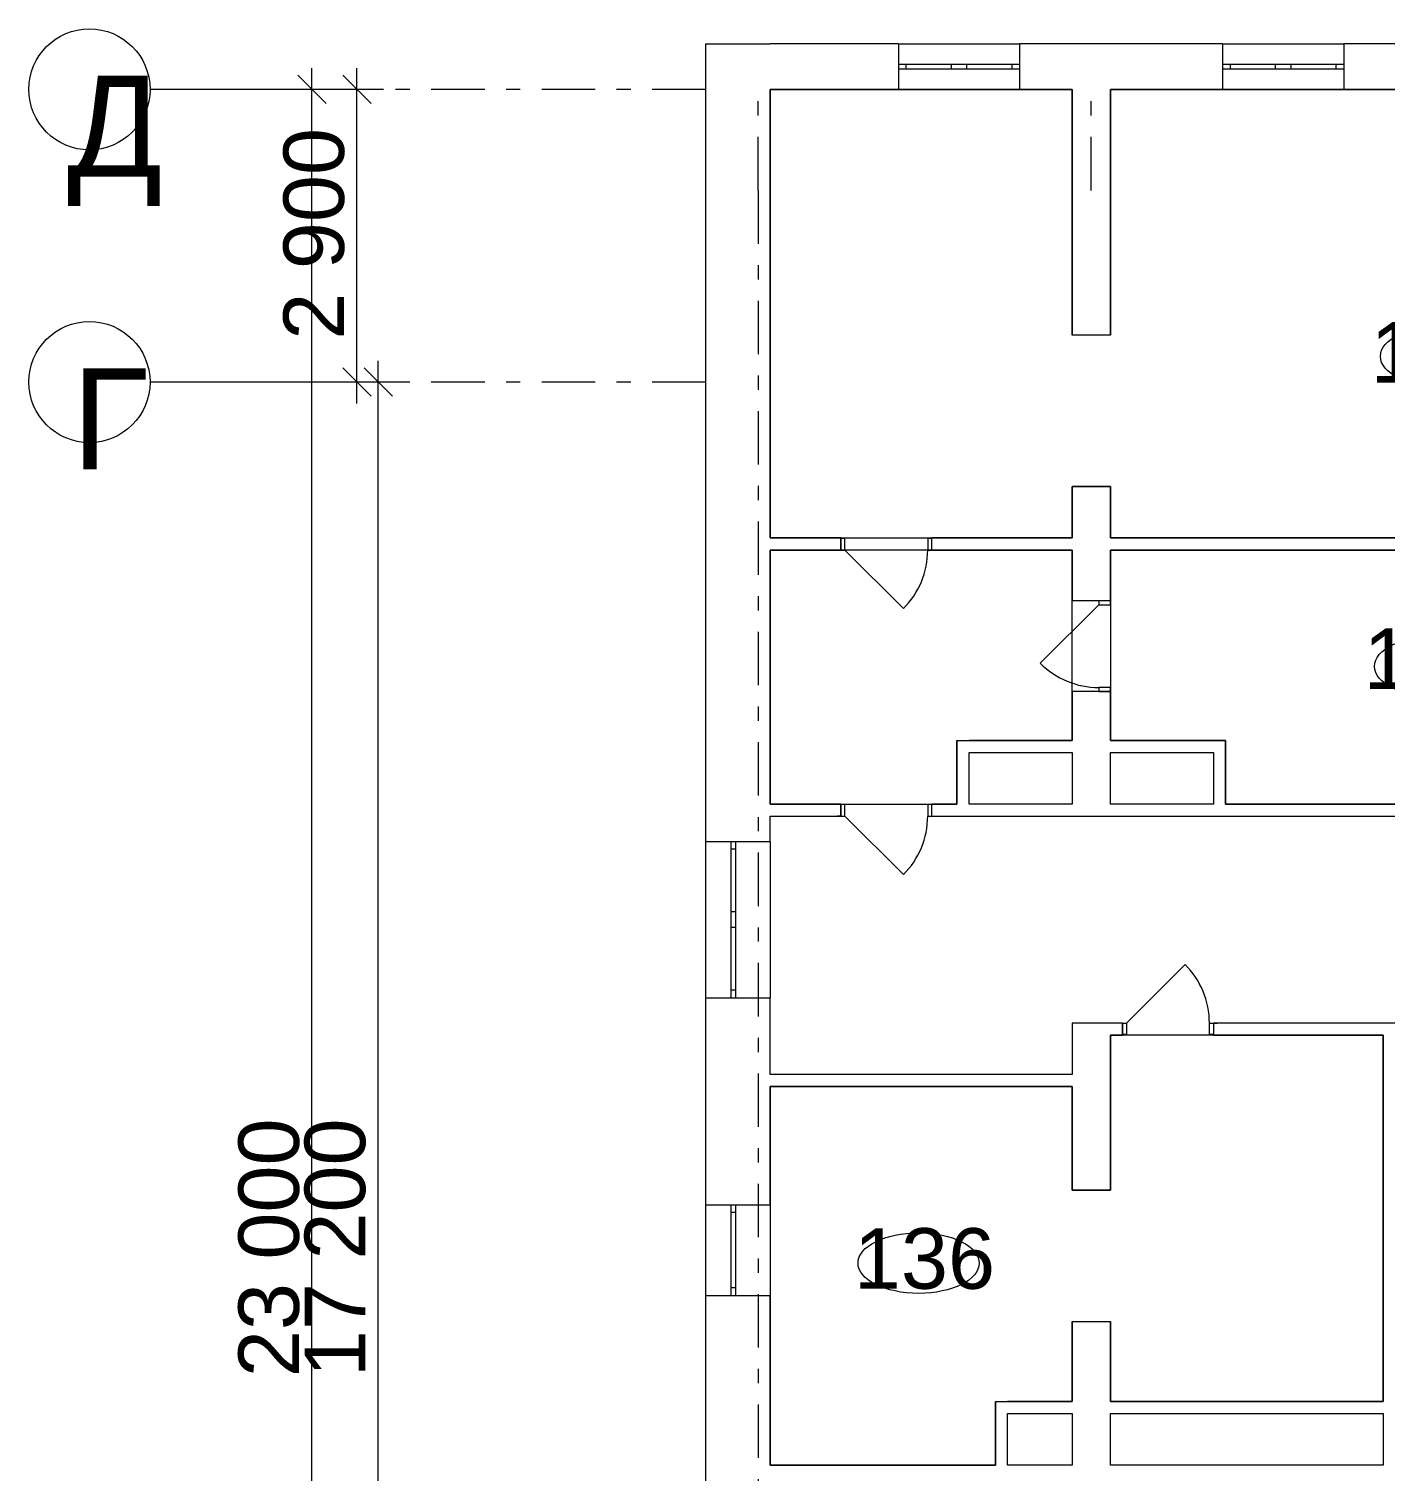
# Model space of a CAD drawing. Header units: millimetres. Extents: x 69565 to 169164, y 19942 to 91237.
# Drawn here: x 69565 to 82997, y 35134 to 49424 of the extents above; entities that cross this region are included whole.
import ezdxf

# ---------------------------------------------------------------- set-up
doc = ezdxf.new("R2010")
doc.units = ezdxf.units.MM
doc.header["$MEASUREMENT"] = 0
doc.linetypes.add('Штрих-Штриховая', pattern=[1093.611073, 529.166651, -211.666656, 141.111112, -211.666656])
doc.layers.add('Новый_Новый_0', color=7, linetype='Continuous')
for name, color, linetype, lineweight in [('Новый_Новый_0_Ном._пера__255_Ном._пера__255', 255, 'Continuous', 18), ('Новый_Новый_0_Ном._пера__7', 7, 'Continuous', 18), ('Новый_Новый_0_Ном._пера__7_Ном._пера__7', 7, 'Continuous', 18)]:
    doc.layers.add(name, color=color, linetype=linetype, lineweight=lineweight)
doc.styles.add('СГЕНЕРИР_СТИЛЬ_1', font='Arial.ttf')
doc.dimstyles.new('СГЕНЕРИР_СТИЛЬ__2', dxfattribs={"dimtxt": 600, "dimasz": 267.501, "dimexe": 0.18, "dimexo": 0.0625, "dimgap": 0, "dimtad": 1, "dimdec": 0, "dimzin": 0, "dimdsep": 46, "dimtxsty": 'СГЕНЕРИР_СТИЛЬ_1', "dimblk": 'ARROWHEAD_6', "dimblk1": 'ARROWHEAD_6', "dimblk2": 'ARROWHEAD_6', "dimcen": 0.09, "dimclrd": 7, "dimclre": 7, "dimclrt": 7, "dimazin": 0, "dimtfac": 1, "dimtdec": 4, "dimtmove": 0, "dimatfit": 3, "dimfxl": 1, "dimtolj": 1, "dimtzin": 0, "dimarcsym": 0})

# ---------------------------------------------------------------- blocks, each defined once
blk = doc.blocks.new('*D24')
at = {"layer": 'Новый_Новый_0_Ном._пера__7', "color": 7, "linetype": 'Continuous', "lineweight": 18}
for p, q in [((73165, 45783), (72884, 46065)), ((73024, 45924), (73024, 46135)), ((73288, 45924), (70765, 45924)), ((73024, 28724), (73024, 45924)), ((73288, 28724), (70765, 28724)), ((72884, 28865), (73165, 28583)), ((73024, 28513), (73024, 28724))]:
    blk.add_line(p, q, dxfattribs=at)
at = {"layer": 'Новый_Новый_0_Ном._пера__7', "color": 7, "lineweight": 18, "insert": (72904, 36065), "char_height": 600, "attachment_point": 7, "rotation": 90, "style": 'СГЕНЕРИР_СТИЛЬ_1'}
blk.add_mtext('\\A1;{\\pql;\\fArial|b0|i0|c0|p0;\\W1.000000;17\xa0200}', dxfattribs=at)
blk = doc.blocks.new('ARROWHEAD_6')
at = {"color": 0, "linetype": 'Continuous', "lineweight": 0}
for p, q in [((0, 0), (-1, 0)), ((-0.5, -0.5), (0.5, 0.5))]:
    blk.add_line(p, q, dxfattribs=at)
blk = doc.blocks.new('*D25')
at = {"layer": 'Новый_Новый_0_Ном._пера__7', "color": 7, "linetype": 'Continuous', "lineweight": 18}
for p, q in [((72814, 48824), (72814, 49035)), ((72955, 48683), (72674, 48965)), ((73078, 48824), (70765, 48824)), ((72814, 45924), (72814, 48824)), ((72674, 46065), (72955, 45783)), ((73078, 45924), (70765, 45924)), ((72814, 45713), (72814, 45924))]:
    blk.add_line(p, q, dxfattribs=at)
at = {"layer": 'Новый_Новый_0_Ном._пера__7', "color": 7, "lineweight": 18, "insert": (72694, 46344), "char_height": 600, "attachment_point": 7, "rotation": 90, "style": 'СГЕНЕРИР_СТИЛЬ_1'}
blk.add_mtext('\\A1;{\\pql;\\fArial|b0|i0|c0|p0;\\W1.000000;2\xa0900}', dxfattribs=at)
blk = doc.blocks.new('*D26')
at = {"layer": 'Новый_Новый_0_Ном._пера__7', "color": 7, "linetype": 'Continuous', "lineweight": 18}
for p, q in [((72368, 48824), (72368, 49035)), ((72508, 48683), (72227, 48965)), ((72632, 48824), (70765, 48824)), ((72368, 25824), (72368, 48824)), ((72227, 25965), (72508, 25683)), ((72632, 25824), (70765, 25824)), ((72368, 25613), (72368, 25824))]:
    blk.add_line(p, q, dxfattribs=at)
at = {"layer": 'Новый_Новый_0_Ном._пера__7', "color": 7, "lineweight": 18, "insert": (72248, 36065), "char_height": 600, "attachment_point": 7, "rotation": 90, "style": 'СГЕНЕРИР_СТИЛЬ_1'}
blk.add_mtext('\\A1;{\\pql;\\fArial|b0|i0|c0|p0;\\W1.000000;23\xa0000}', dxfattribs=at)

msp = doc.modelspace()

# ---------------------------------------------------------------- linework, layer by layer
at = {"layer": 'Новый_Новый_0_Ном._пера__255_Ном._пера__255', "color": 255, "linetype": 'Continuous', "lineweight": 18, "flags": 128}
for points in [[(86196.3, 44379.5), (86196.3, 44889.5), (86576.3, 44889.5), (86576.3, 44379.5), (90396.3, 44379.5), (90396.3, 48823.8), (86576.3, 48823.8), (86576.3, 46389.5), (86196.3, 46389.5), (86196.3, 48823.8), (80276.3, 48823.8), (80276.3, 46389.5), (79896.3, 46389.5), (79896.3, 48823.8), (76906.3, 48823.8), (76906.3, 44379.5), (79896.3, 44379.5), (79896.3, 44889.5), (80276.3, 44889.5), (80276.3, 44379.5)], [(76906.3, 44259.5), (76906.3, 41743.8), (78756.3, 41743.8), (78756.3, 42373.8), (79896.3, 42373.8), (79896.3, 44259.5)], [(80276.3, 44259.5), (80276.3, 42373.8), (81416.3, 42373.8), (81416.3, 41743.8), (85246.3, 41743.8), (85246.3, 42373.8), (86196.3, 42373.8), (86196.3, 44259.5)], [(82977, 35823.8), (82977, 39453.8), (80276.3, 39453.8), (80276.3, 37917.3), (79896.3, 37917.3), (79896.3, 38943.8), (76906.3, 38943.8), (76906.3, 35193.8), (79136.3, 35193.8), (79136.3, 35823.8), (79896.3, 35823.8), (79896.3, 36617.3), (80276.3, 36617.3), (80276.3, 35823.8)]]:
    msp.add_lwpolyline(points, close=True, dxfattribs=at)
at = {"layer": 'Новый_Новый_0_Ном._пера__7_Ном._пера__7', "color": 7, "linetype": 'Continuous', "lineweight": 18}
for p, q in [((78176.3, 49273.8), (78176.3, 49073.8)), ((78176.3, 49273.8), (79376.3, 49273.8)), ((78176.3, 49273.8), (78176.3, 49073.8)), ((79376.3, 49273.8), (79376.3, 49073.8)), ((79376.3, 49273.8), (79376.3, 49073.8)), ((81386.3, 49273.8), (81386.3, 49073.8)), ((81386.3, 49273.8), (82586.3, 49273.8)), ((81386.3, 49273.8), (81386.3, 49073.8)), ((82586.3, 49273.8), (82586.3, 49073.8)), ((82586.3, 49273.8), (82586.3, 49073.8)), ((78176.3, 49073.8), (78176.3, 49023.8)), ((78176.3, 49073.8), (78251.3, 49073.8)), ((78176.3, 49073.8), (78176.3, 49023.8)), ((78176.3, 49073.8), (78176.3, 49023.8)), ((78176.3, 49023.8), (78176.3, 48823.8)), ((78251.3, 49023.8), (78176.3, 49023.8)), ((78176.3, 49023.8), (78176.3, 48823.8)), ((78251.3, 49073.8), (78251.3, 49023.8)), ((78251.3, 49073.8), (78701.3, 49073.8)), ((78701.3, 49023.8), (78251.3, 49023.8)), ((78701.3, 49023.8), (78701.3, 49073.8)), ((78701.3, 49073.8), (78776.3, 49073.8)), ((78776.3, 49023.8), (78701.3, 49023.8)), ((78776.3, 49073.8), (78851.3, 49073.8)), ((78851.3, 49023.8), (78776.3, 49023.8)), ((78851.3, 49073.8), (78851.3, 49023.8)), ((78851.3, 49073.8), (79301.3, 49073.8)), ((79301.3, 49023.8), (78851.3, 49023.8)), ((79301.3, 49023.8), (79301.3, 49073.8)), ((79301.3, 49073.8), (79376.3, 49073.8)), ((79376.3, 49023.8), (79301.3, 49023.8)), ((79376.3, 49073.8), (79376.3, 49023.8)), ((79376.3, 49073.8), (79376.3, 49023.8)), ((79376.3, 49073.8), (79376.3, 49023.8)), ((79376.3, 49023.8), (79376.3, 48823.8)), ((79376.3, 49023.8), (79376.3, 48823.8)), ((81386.3, 49073.8), (81386.3, 49023.8)), ((81386.3, 49073.8), (81461.3, 49073.8)), ((81386.3, 49073.8), (81386.3, 49023.8)), ((81386.3, 49073.8), (81386.3, 49023.8)), ((81386.3, 49023.8), (81386.3, 48823.8)), ((81461.3, 49023.8), (81386.3, 49023.8)), ((81386.3, 49023.8), (81386.3, 48823.8)), ((81461.3, 49073.8), (81461.3, 49023.8)), ((81461.3, 49073.8), (81911.3, 49073.8)), ((81911.3, 49023.8), (81461.3, 49023.8)), ((81911.3, 49023.8), (81911.3, 49073.8)), ((81911.3, 49073.8), (81986.3, 49073.8)), ((81986.3, 49023.8), (81911.3, 49023.8)), ((81986.3, 49073.8), (82061.3, 49073.8)), ((82061.3, 49023.8), (81986.3, 49023.8)), ((82061.3, 49073.8), (82061.3, 49023.8)), ((82061.3, 49073.8), (82511.3, 49073.8)), ((82511.3, 49023.8), (82061.3, 49023.8)), ((82511.3, 49023.8), (82511.3, 49073.8)), ((82511.3, 49073.8), (82586.3, 49073.8)), ((82586.3, 49023.8), (82511.3, 49023.8)), ((82586.3, 49073.8), (82586.3, 49023.8)), ((82586.3, 49073.8), (82586.3, 49023.8)), ((82586.3, 49073.8), (82586.3, 49023.8)), ((82586.3, 49023.8), (82586.3, 48823.8)), ((82586.3, 49023.8), (82586.3, 48823.8)), ((78176.3, 48823.8), (79376.3, 48823.8)), ((81386.3, 48823.8), (82586.3, 48823.8)), ((80276.3, 46389.5), (79896.3, 46389.5)), ((80276.3, 46389.5), (79896.3, 46389.5)), ((80276.3, 44889.5), (79896.3, 44889.5)), ((80276.3, 44889.5), (79896.3, 44889.5)), ((77606.3, 44379.5), (77569.3, 44379.5)), ((77606.3, 44379.5), (77569.3, 44379.5)), ((77606.3, 44379.5), (77569.3, 44379.5)), ((77606.3, 44374.5), (77606.3, 44379.5)), ((77606.3, 44374.5), (77606.3, 44379.5)), ((77606.3, 44374.5), (77606.3, 44379.5)), ((77606.3, 44259.5), (77606.3, 44374.5)), ((77646.3, 44374.5), (77606.3, 44374.5)), ((77606.3, 44374.5), (77606.3, 44259.5)), ((77606.3, 44259.5), (77606.3, 44374.5)), ((77606.3, 44259.5), (77606.3, 44374.5)), ((77646.3, 44259.5), (77646.3, 44374.5)), ((78506.3, 44374.5), (78466.3, 44374.5)), ((78466.3, 44374.5), (78466.3, 44259.5)), ((78506.3, 44379.5), (78543.3, 44379.5)), ((78506.3, 44374.5), (78506.3, 44379.5)), ((78506.3, 44374.5), (78506.3, 44379.5)), ((78506.3, 44374.5), (78506.3, 44379.5)), ((78506.3, 44379.5), (78543.3, 44379.5)), ((78506.3, 44379.5), (78543.3, 44379.5)), ((78506.3, 44259.5), (78506.3, 44374.5)), ((78506.3, 44259.5), (78506.3, 44374.5)), ((78506.3, 44259.5), (78506.3, 44374.5)), ((78506.3, 44259.5), (78506.3, 44374.5)), ((77606.3, 44259.5), (77569.3, 44259.5)), ((77606.3, 44259.5), (77569.3, 44259.5)), ((77606.3, 44259.5), (77569.3, 44259.5)), ((77606.3, 44259.5), (77646.3, 44259.5)), ((77646.3, 44259.5), (78226.1, 43679.7)), ((78466.3, 44259.5), (78506.3, 44259.5)), ((78506.3, 44259.5), (78543.3, 44259.5)), ((78506.3, 44259.5), (78543.3, 44259.5)), ((78506.3, 44259.5), (78543.3, 44259.5)), ((79896.3, 43758.1), (79896.3, 43795.1)), ((79896.3, 43758.1), (79896.3, 43795.1)), ((79896.3, 43758.1), (79896.3, 43795.1)), ((80161.3, 43758.1), (79896.3, 43758.1)), ((80161.3, 43758.1), (79896.3, 43758.1)), ((80161.3, 43758.1), (79896.3, 43758.1)), ((80276.3, 43758.1), (80161.3, 43758.1)), ((80161.3, 43758.1), (80161.3, 43718.1)), ((80276.3, 43758.1), (80161.3, 43758.1)), ((80276.3, 43758.1), (80161.3, 43758.1)), ((80276.3, 43758.1), (80161.3, 43758.1)), ((80276.3, 43758.1), (80276.3, 43795.1)), ((80276.3, 43758.1), (80276.3, 43795.1)), ((80276.3, 43758.1), (80276.3, 43795.1)), ((80276.3, 43718.1), (80276.3, 43758.1)), ((80161.3, 43718.1), (79581.5, 43138.2)), ((80161.3, 43718.1), (80276.3, 43718.1)), ((80276.3, 42898.1), (80161.3, 42898.1)), ((80161.3, 42898.1), (80161.3, 42858.1)), ((80276.3, 42858.1), (80276.3, 42898.1)), ((79896.3, 42858.1), (79896.3, 42821.1)), ((80161.3, 42858.1), (79896.3, 42858.1)), ((80161.3, 42858.1), (79896.3, 42858.1)), ((80161.3, 42858.1), (79896.3, 42858.1)), ((79896.3, 42858.1), (79896.3, 42821.1)), ((79896.3, 42858.1), (79896.3, 42821.1)), ((80276.3, 42858.1), (80161.3, 42858.1)), ((80161.3, 42858.1), (80276.3, 42858.1)), ((80276.3, 42858.1), (80161.3, 42858.1)), ((80276.3, 42858.1), (80161.3, 42858.1)), ((80276.3, 42858.1), (80276.3, 42821.1)), ((80276.3, 42858.1), (80276.3, 42821.1)), ((80276.3, 42858.1), (80276.3, 42821.1)), ((77606.3, 41743.8), (77569.3, 41743.8)), ((77606.3, 41743.8), (77569.3, 41743.8)), ((77606.3, 41743.8), (77569.3, 41743.8)), ((77606.3, 41738.8), (77606.3, 41743.8)), ((77606.3, 41738.8), (77606.3, 41743.8)), ((77606.3, 41738.8), (77606.3, 41743.8)), ((77606.3, 41623.8), (77606.3, 41738.8)), ((77646.3, 41738.8), (77606.3, 41738.8)), ((77606.3, 41738.8), (77606.3, 41623.8)), ((77606.3, 41623.8), (77606.3, 41738.8)), ((77606.3, 41623.8), (77606.3, 41738.8)), ((77646.3, 41623.8), (77646.3, 41738.8)), ((78506.3, 41738.8), (78466.3, 41738.8)), ((78466.3, 41738.8), (78466.3, 41623.8)), ((78506.3, 41743.8), (78543.3, 41743.8)), ((78506.3, 41738.8), (78506.3, 41743.8)), ((78506.3, 41738.8), (78506.3, 41743.8)), ((78506.3, 41738.8), (78506.3, 41743.8)), ((78506.3, 41743.8), (78543.3, 41743.8)), ((78506.3, 41743.8), (78543.3, 41743.8)), ((78506.3, 41623.8), (78506.3, 41738.8)), ((78506.3, 41623.8), (78506.3, 41738.8)), ((78506.3, 41623.8), (78506.3, 41738.8)), ((78506.3, 41623.8), (78506.3, 41738.8)), ((77606.3, 41623.8), (77569.3, 41623.8)), ((77606.3, 41623.8), (77569.3, 41623.8)), ((77606.3, 41623.8), (77569.3, 41623.8)), ((77606.3, 41623.8), (77646.3, 41623.8)), ((77646.3, 41623.8), (78226.1, 41044)), ((78466.3, 41623.8), (78506.3, 41623.8)), ((78506.3, 41623.8), (78543.3, 41623.8)), ((78506.3, 41623.8), (78543.3, 41623.8)), ((78506.3, 41623.8), (78543.3, 41623.8)), ((76266.3, 41373.8), (76516.3, 41373.8)), ((76266.3, 41373.8), (76266.3, 39823.8)), ((76266.3, 41373.8), (76516.3, 41373.8)), ((76516.3, 41373.8), (76566.3, 41373.8)), ((76516.3, 41373.8), (76516.3, 41298.8)), ((76516.3, 41373.8), (76566.3, 41373.8)), ((76516.3, 41373.8), (76566.3, 41373.8)), ((76516.3, 41298.8), (76566.3, 41298.8)), ((76516.3, 41298.8), (76516.3, 40673.8)), ((76566.3, 41373.8), (76906.3, 41373.8)), ((76566.3, 41298.8), (76566.3, 41373.8)), ((76566.3, 41373.8), (76906.3, 41373.8)), ((76566.3, 40673.8), (76566.3, 41298.8)), ((76906.3, 41373.8), (76906.3, 39823.8)), ((76566.3, 40673.8), (76516.3, 40673.8)), ((76516.3, 40673.8), (76516.3, 40598.8)), ((76516.3, 40598.8), (76516.3, 40523.8)), ((76566.3, 40598.8), (76566.3, 40673.8)), ((76566.3, 40523.8), (76566.3, 40598.8)), ((76516.3, 40523.8), (76566.3, 40523.8)), ((76516.3, 40523.8), (76516.3, 39898.8)), ((76566.3, 39898.8), (76566.3, 40523.8)), ((80436.3, 39573.8), (81016.1, 40153.7)), ((76566.3, 39898.8), (76516.3, 39898.8)), ((76516.3, 39898.8), (76516.3, 39823.8)), ((76566.3, 39823.8), (76566.3, 39898.8)), ((76266.3, 39823.8), (76516.3, 39823.8)), ((76266.3, 39823.8), (76516.3, 39823.8)), ((76516.3, 39823.8), (76566.3, 39823.8)), ((76516.3, 39823.8), (76566.3, 39823.8)), ((76516.3, 39823.8), (76566.3, 39823.8)), ((76566.3, 39823.8), (76906.3, 39823.8)), ((76566.3, 39823.8), (76906.3, 39823.8)), ((80396.3, 39573.8), (80359.3, 39573.8)), ((80396.3, 39573.8), (80359.3, 39573.8)), ((80396.3, 39573.8), (80359.3, 39573.8)), ((80396.3, 39453.8), (80359.3, 39453.8)), ((80396.3, 39453.8), (80359.3, 39453.8)), ((80396.3, 39453.8), (80359.3, 39453.8)), ((80396.3, 39573.8), (80396.3, 39458.8)), ((80396.3, 39573.8), (80436.3, 39573.8)), ((80396.3, 39458.8), (80396.3, 39573.8)), ((80396.3, 39573.8), (80396.3, 39458.8)), ((80396.3, 39573.8), (80396.3, 39458.8)), ((80396.3, 39458.8), (80396.3, 39453.8)), ((80436.3, 39458.8), (80396.3, 39458.8)), ((80396.3, 39458.8), (80396.3, 39453.8)), ((80396.3, 39458.8), (80396.3, 39453.8)), ((80436.3, 39573.8), (80436.3, 39458.8)), ((81256.3, 39458.8), (81256.3, 39573.8)), ((81256.3, 39573.8), (81296.3, 39573.8)), ((81296.3, 39458.8), (81256.3, 39458.8)), ((81296.3, 39573.8), (81333.3, 39573.8)), ((81296.3, 39573.8), (81296.3, 39458.8)), ((81296.3, 39573.8), (81296.3, 39458.8)), ((81296.3, 39573.8), (81296.3, 39458.8)), ((81296.3, 39573.8), (81296.3, 39458.8)), ((81296.3, 39573.8), (81333.3, 39573.8)), ((81296.3, 39573.8), (81333.3, 39573.8)), ((81296.3, 39458.8), (81296.3, 39453.8)), ((81296.3, 39458.8), (81296.3, 39453.8)), ((81296.3, 39458.8), (81296.3, 39453.8)), ((81296.3, 39453.8), (81333.3, 39453.8)), ((81296.3, 39453.8), (81333.3, 39453.8)), ((81296.3, 39453.8), (81333.3, 39453.8)), ((79896.3, 37917.3), (80276.3, 37917.3)), ((79896.3, 37917.3), (80276.3, 37917.3)), ((76266.3, 37773.8), (76516.3, 37773.8)), ((76266.3, 37773.8), (76266.3, 36873.8)), ((76266.3, 37773.8), (76516.3, 37773.8)), ((76516.3, 37773.8), (76566.3, 37773.8)), ((76516.3, 37773.8), (76516.3, 37698.8)), ((76516.3, 37773.8), (76566.3, 37773.8)), ((76516.3, 37773.8), (76566.3, 37773.8)), ((76566.3, 37773.8), (76906.3, 37773.8)), ((76566.3, 37698.8), (76566.3, 37773.8)), ((76566.3, 37773.8), (76906.3, 37773.8)), ((76906.3, 37773.8), (76906.3, 36873.8)), ((76516.3, 37698.8), (76566.3, 37698.8)), ((76516.3, 37698.8), (76516.3, 36948.8)), ((76566.3, 36948.8), (76566.3, 37698.8)), ((76266.3, 36873.8), (76516.3, 36873.8)), ((76266.3, 36873.8), (76516.3, 36873.8)), ((76566.3, 36948.8), (76516.3, 36948.8)), ((76516.3, 36948.8), (76516.3, 36873.8)), ((76516.3, 36873.8), (76566.3, 36873.8)), ((76516.3, 36873.8), (76566.3, 36873.8)), ((76516.3, 36873.8), (76566.3, 36873.8)), ((76566.3, 36873.8), (76566.3, 36948.8)), ((76566.3, 36873.8), (76906.3, 36873.8)), ((76566.3, 36873.8), (76906.3, 36873.8)), ((79896.3, 36617.3), (80276.3, 36617.3)), ((79896.3, 36617.3), (80276.3, 36617.3))]:
    msp.add_line(p, q, dxfattribs=at)
at = {"layer": 'Новый_Новый_0_Ном._пера__7_Ном._пера__7', "color": 7, "linetype": 'Штрих-Штриховая', "lineweight": 18}
for p, q in [((71764.5, 48823.8), (70764.5, 48823.8)), ((71764.5, 48823.8), (70764.5, 48823.8)), ((71764.5, 48823.8), (70764.5, 48823.8)), ((71764.5, 48823.8), (70764.5, 48823.8)), ((71764.5, 48823.8), (70764.5, 48823.8)), ((71764.5, 48823.8), (70764.5, 48823.8)), ((76266.3, 48823.8), (71764.5, 48823.8)), ((76266.3, 48823.8), (71764.5, 48823.8)), ((76266.3, 48823.8), (71764.5, 48823.8)), ((76266.3, 48823.8), (71764.5, 48823.8)), ((76266.3, 48823.8), (71764.5, 48823.8)), ((76266.3, 48823.8), (71764.5, 48823.8)), ((76786.3, 47823.8), (76786.3, 48823.8)), ((76786.3, 47823.8), (76786.3, 48823.8)), ((76786.3, 47823.8), (76786.3, 48823.8)), ((76786.3, 47823.8), (76786.3, 48823.8)), ((76786.3, 47823.8), (76786.3, 48823.8)), ((76786.3, 47823.8), (76786.3, 48823.8)), ((80086.3, 47823.8), (80086.3, 48823.8)), ((80086.3, 47823.8), (80086.3, 48823.8)), ((80086.3, 47823.8), (80086.3, 48823.8)), ((80086.3, 47823.8), (80086.3, 48823.8)), ((80086.3, 47823.8), (80086.3, 48823.8)), ((80086.3, 47823.8), (80086.3, 48823.8)), ((76786.3, 47823.8), (76786.3, 22423.2)), ((76786.3, 47823.8), (76786.3, 22423.2)), ((76786.3, 47823.8), (76786.3, 22423.2)), ((76786.3, 47823.8), (76786.3, 22423.2)), ((76786.3, 47823.8), (76786.3, 22423.2)), ((76786.3, 47823.8), (76786.3, 22423.2)), ((71764.5, 45923.8), (70764.5, 45923.8)), ((71764.5, 45923.8), (70764.5, 45923.8)), ((71764.5, 45923.8), (70764.5, 45923.8)), ((71764.5, 45923.8), (70764.5, 45923.8)), ((71764.5, 45923.8), (70764.5, 45923.8)), ((71764.5, 45923.8), (70764.5, 45923.8)), ((76266.3, 45923.8), (71764.5, 45923.8)), ((76266.3, 45923.8), (71764.5, 45923.8)), ((76266.3, 45923.8), (71764.5, 45923.8)), ((76266.3, 45923.8), (71764.5, 45923.8)), ((76266.3, 45923.8), (71764.5, 45923.8)), ((76266.3, 45923.8), (71764.5, 45923.8))]:
    msp.add_line(p, q, dxfattribs=at)
at = {"layer": 'Новый_Новый_0_Ном._пера__7_Ном._пера__7', "color": 7, "linetype": 'Continuous', "lineweight": 18}
for points in [[(76266.3, 49273.8), (76906.3, 49273.8)], [(76266.3, 49273.8), (76266.3, 41373.8)], [(78176.3, 49273.8), (76906.3, 49273.8)], [(81386.3, 49273.8), (79376.3, 49273.8)], [(84036.3, 49273.8), (82586.3, 49273.8)], [(76906.3, 44379.5), (76906.3, 48823.8)], [(76906.3, 48823.8), (78176.3, 48823.8)], [(79376.3, 48823.8), (79896.3, 48823.8)], [(79896.3, 48823.8), (79896.3, 46389.5)], [(80276.3, 48823.8), (81386.3, 48823.8)], [(80276.3, 46389.5), (80276.3, 48823.8)], [(82586.3, 48823.8), (84036.3, 48823.8)], [(79896.3, 44889.5), (79896.3, 44379.5)], [(80276.3, 44379.5), (80276.3, 44889.5)], [(77606.3, 44379.5), (76906.3, 44379.5)], [(79896.3, 44379.5), (78506.3, 44379.5)], [(84226.3, 44379.5), (80276.3, 44379.5)], [(76906.3, 41743.8), (76906.3, 44259.5)], [(76906.3, 44259.5), (77606.3, 44259.5)], [(78506.3, 44259.5), (79896.3, 44259.5)], [(79896.3, 44259.5), (79896.3, 43758.1)], [(80276.3, 43758.1), (80276.3, 44259.5)], [(80276.3, 44259.5), (84226.3, 44259.5)], [(79896.3, 42858.1), (79896.3, 42373.8)], [(80276.3, 42373.8), (80276.3, 42858.1)], [(78756.3, 42373.8), (78876.3, 42373.8)], [(78756.3, 42373.8), (78756.3, 41743.8)], [(79896.3, 42373.8), (78876.3, 42373.8)], [(81296.3, 42373.8), (80276.3, 42373.8)], [(81416.3, 42373.8), (81296.3, 42373.8)], [(81416.3, 41743.8), (81416.3, 42373.8)], [(78876.3, 41743.8), (78876.3, 42253.8)], [(78876.3, 42253.8), (79896.3, 42253.8)], [(79896.3, 42253.8), (79896.3, 41743.8)], [(80276.3, 41743.8), (80276.3, 42253.8)], [(80276.3, 42253.8), (81296.3, 42253.8)], [(81296.3, 42253.8), (81296.3, 41743.8)], [(77606.3, 41743.8), (76906.3, 41743.8)], [(78756.3, 41743.8), (78506.3, 41743.8)], [(79896.3, 41743.8), (78876.3, 41743.8)], [(81296.3, 41743.8), (80276.3, 41743.8)], [(84226.3, 41743.8), (81416.3, 41743.8)], [(76906.3, 41373.8), (76906.3, 41623.8)], [(76906.3, 41623.8), (77606.3, 41623.8)], [(78506.3, 41623.8), (84226.3, 41623.8)], [(76266.3, 39823.8), (76266.3, 37773.8)], [(76906.3, 39063.8), (76906.3, 39823.8)], [(80396.3, 39573.8), (79896.3, 39573.8)], [(79896.3, 39573.8), (79896.3, 39453.8)], [(79896.3, 39453.8), (79896.3, 39063.8)], [(80276.3, 39453.8), (80396.3, 39453.8)], [(80276.3, 37917.3), (80276.3, 39453.8)], [(83097, 39573.8), (81296.3, 39573.8)], [(81296.3, 39453.8), (82977, 39453.8)], [(82977, 39453.8), (82977, 35823.8)], [(79896.3, 39063.8), (76906.3, 39063.8)], [(76906.3, 37773.8), (76906.3, 38943.8)], [(76906.3, 38943.8), (79896.3, 38943.8)], [(79896.3, 38943.8), (79896.3, 37917.3)], [(76266.3, 36873.8), (76266.3, 34823.8)], [(76906.3, 35193.8), (76906.3, 36873.8)], [(79896.3, 36617.3), (79896.3, 35823.8)], [(80276.3, 35823.8), (80276.3, 36617.3)], [(79136.3, 35823.8), (79256.3, 35823.8)], [(79136.3, 35823.8), (79136.3, 35193.8)], [(79896.3, 35823.8), (79256.3, 35823.8)], [(82977, 35823.8), (80276.3, 35823.8)], [(79256.3, 35193.8), (79256.3, 35703.8)], [(79256.3, 35703.8), (79896.3, 35703.8)], [(79896.3, 35703.8), (79896.3, 35193.8)], [(80276.3, 35193.8), (80276.3, 35703.8)], [(80276.3, 35703.8), (82977, 35703.8)], [(82977, 35703.8), (82977, 35193.8)], [(79136.3, 35193.8), (76906.3, 35193.8)], [(79896.3, 35193.8), (79256.3, 35193.8)], [(82977, 35193.8), (80276.3, 35193.8)]]:
    msp.add_lwpolyline(points, dxfattribs=at)
for centre in [(70164.5, 48823.8), (70164.5, 48823.8), (70164.5, 48823.8), (70164.5, 48823.8), (70164.5, 48823.8), (70164.5, 48823.8), (70164.5, 45923.8), (70164.5, 45923.8), (70164.5, 45923.8), (70164.5, 45923.8), (70164.5, 45923.8), (70164.5, 45923.8)]:
    msp.add_circle(centre, 600, dxfattribs=at)
for centre, start, end in [((77646.3, 44259.5), 315, 0), ((80161.3, 43718.1), 225, 270), ((77646.3, 41623.8), 315, 0), ((80436.3, 39573.8), 0, 45)]:
    msp.add_arc(centre, 820, start, end, dxfattribs=at)
for centre in [(83549.9, 46179.3), (83491.8, 43107.1), (78376.1, 37195.2)]:
    msp.add_ellipse(centre, major_axis=(600, 0), ratio=0.5, dxfattribs=at)

# ---------------------------------------------------------------- texts
at = {"layer": 'Новый_Новый_0_Ном._пера__7_Ном._пера__7', "color": 7, "linetype": 'Continuous', "lineweight": 18, "style": 'СГЕНЕРИР_СТИЛЬ_1'}
for s, insert, char_height, attachment_point in [('\\A1;{\\pql;\\pt0;\\fArial|b0|i0|c0|p0;\\W1.000000;Д}', (69941.5, 48959.6), 1000, 1), ('\\A1;{\\pql;\\pt0;\\fArial|b0|i0|c0|p0;\\W1.000000;Д}', (69941.5, 48959.6), 1000, 1), ('\\A1;{\\pql;\\pt0;\\fArial|b0|i0|c0|p0;\\W1.000000;Д}', (69941.5, 48959.6), 1000, 1), ('\\A1;{\\pql;\\pt0;\\fArial|b0|i0|c0|p0;\\W1.000000;Д}', (69941.5, 48959.6), 1000, 1), ('\\A1;{\\pql;\\pt0;\\fArial|b0|i0|c0|p0;\\W1.000000;Д}', (69941.5, 48959.6), 1000, 1), ('\\A1;{\\pql;\\pt0;\\fArial|b0|i0|c0|p0;\\W1.000000;Д}', (69941.5, 48959.6), 1000, 1), ('\\A1;{\\pqc;\\fArial|b0|i0|c0|p0;\\W1.000000;132}', (83549.8, 46214.1), 600, 5), ('\\A1;{\\pql;\\pt0;\\fArial|b0|i0|c0|p0;\\W1.000000;Г}', (69990, 46059.6), 1000, 1), ('\\A1;{\\pql;\\pt0;\\fArial|b0|i0|c0|p0;\\W1.000000;Г}', (69990, 46059.6), 1000, 1), ('\\A1;{\\pql;\\pt0;\\fArial|b0|i0|c0|p0;\\W1.000000;Г}', (69990, 46059.6), 1000, 1), ('\\A1;{\\pql;\\pt0;\\fArial|b0|i0|c0|p0;\\W1.000000;Г}', (69990, 46059.6), 1000, 1), ('\\A1;{\\pql;\\pt0;\\fArial|b0|i0|c0|p0;\\W1.000000;Г}', (69990, 46059.6), 1000, 1), ('\\A1;{\\pql;\\pt0;\\fArial|b0|i0|c0|p0;\\W1.000000;Г}', (69990, 46059.6), 1000, 1), ('\\A1;{\\pqc;\\fArial|b0|i0|c0|p0;\\W1.000000;133}', (83481.8, 43178.7), 600, 5), ('\\A1;{\\pqc;\\fArial|b0|i0|c0|p0;\\W1.000000;136}', (78434.4, 37236.8), 600, 5)]:
    msp.add_mtext(s, dxfattribs=dict(at, insert=insert, char_height=char_height, attachment_point=attachment_point))

# ---------------------------------------------------------------- dimensions: what is measured, and where the dimension line sits
at = {"layer": 'Новый_Новый_0', "color": 7, "linetype": 'Continuous', "lineweight": 18}
for base, p1, p2, picture, middle in [((72367.6, 48823.8), (70764.5, 25823.8), (70764.5, 48823.8), '*D26', (71947.6, 37360.6)), ((72814.5, 48823.8), (70764.5, 45923.8), (70764.5, 48823.8), '*D25', (72394.5, 47403.9)), ((73024.5, 45923.8), (70764.5, 28723.8), (70764.5, 45923.8), '*D24', (72604.5, 37360.6))]:
    dim = msp.add_linear_dim(base=base, p1=p1, p2=p2, angle=90, dimstyle='СГЕНЕРИР_СТИЛЬ__2', dxfattribs=at)
    dim.commit()
    dim.dimension.update_dxf_attribs({"geometry": picture, "text_midpoint": middle, "dimtype": 160, "text_rotation": 90})

doc.saveas('drawing.dxf')
